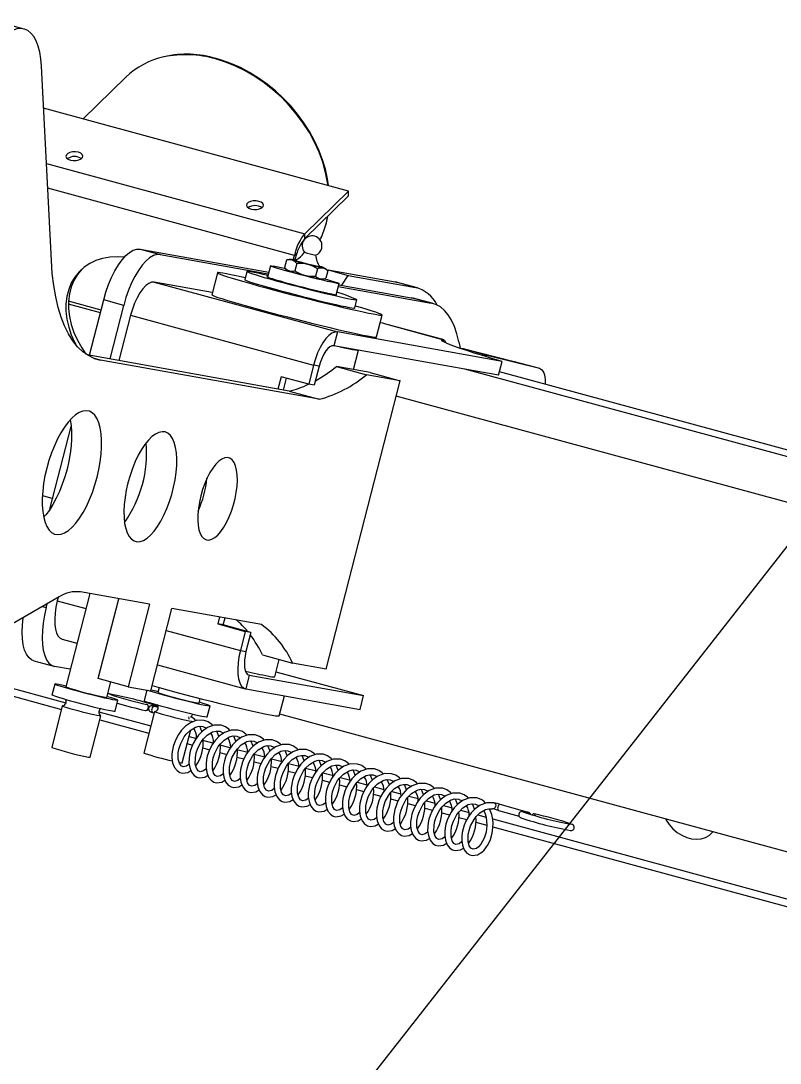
# Model space of a CAD drawing. Extents: x 0 to 8400, y -1608 to 5940.
# Drawn here: x 2945 to 3480, y 3576 to 4311 of the extents above; entities that cross this region are included whole.
import ezdxf

# ---------------------------------------------------------------- set-up
doc = ezdxf.new("R2010")
doc.units = 0
doc.header["$LTSCALE"] = 20
doc.layers.get('0').update_dxf_attribs({"linetype": 'CONTINUOUS'})
doc.layers.add('FORMATO', color=7, linetype='CONTINUOUS')
doc.dimstyles.new('SLDDIMSTYLE0', dxfattribs={"dimtxt": 0.18, "dimasz": 60, "dimexe": 0, "dimexo": 0.0625, "dimgap": 0, "dimtad": 0, "dimtih": 1, "dimtoh": 1, "dimdec": 0, "dimrnd": 1e-09, "dimzin": 0, "dimdsep": 46, "dimtxsty": 'Standard', "dimsah": 1, "dimcen": 0.09, "dimadec": 0, "dimazin": 0, "dimtfac": 60, "dimtdec": 0, "dimtofl": 0, "dimtmove": 0, "dimatfit": 3, "dimfxl": 1, "dimtolj": 1, "dimtzin": 0, "dimarcsym": 0})

msp = doc.modelspace()

# ---------------------------------------------------------------- linework, layer by layer
at = {"color": 7, "linetype": 'Continuous'}
for p, q in [((2946.98, 4304.79), (2925.76, 4310.56)), ((2966.16, 4141.46), (2959.14, 4278.7)), ((3018.74, 4270.91), (2988.52, 4241.42)), ((3175.85, 4190.51), (2960.66, 4248.99)), ((3145.05, 4160.44), (3175.85, 4190.51)), ((3175.85, 4187.08), (3175.85, 4190.51)), ((3145.05, 4157.02), (3175.85, 4187.08)), ((3145.05, 4157.02), (3145.05, 4160.44)), ((3028.8, 4149.62), (3042.95, 4145.78)), ((3028.8, 4149.62), (3119.5, 4133.35)), ((3042.95, 4145.78), (3119.18, 4132.1)), ((3139.44, 4147.02), (3137.57, 4145.2)), ((3137.91, 4141.84), (3139.44, 4147.02)), ((3131.99, 4141.8), (3130.64, 4136.55)), ((3136.66, 4142.09), (3137.57, 4145.2)), ((3139.34, 4139.48), (3137.99, 4134.23)), ((3083.26, 4132.94), (3079.29, 4117.45)), ((3104.13, 4133.78), (3102.63, 4127.97)), ((3120.64, 4137.79), (3118.61, 4129.89)), ((3153.88, 4135.76), (3152.53, 4130.51)), ((3161.07, 4134.35), (3159.72, 4129.1)), ((3161.21, 4134.64), (3161.37, 4134.91)), ((3161.37, 4134.91), (3175.53, 4131.06)), ((3161.37, 4134.91), (3208.76, 4126.4)), ((3171.05, 4124.11), (3175.53, 4131.06)), ((3175.53, 4131.06), (3222.91, 4122.56)), ((3038.77, 4126.27), (3167.9, 4091.18)), ((3079.67, 4118.94), (3038.77, 4126.27)), ((3167.04, 4117.46), (3169.07, 4125.36)), ((3168.85, 4124.5), (3219.91, 4115.34)), ((3222.91, 4122.56), (3208.76, 4126.4)), ((3208.76, 4126.4), (3210.28, 4126.06)), ((3224.43, 4122.22), (3210.28, 4126.06)), ((3168.53, 4123.25), (3234.06, 4111.49)), ((3180.75, 4114.4), (3173.51, 4117.41)), ((3001.24, 4106.63), (2978.34, 4112.85)), ((2993.05, 4074.72), (3003.06, 4113.73)), ((3017.21, 4109.89), (3003.06, 4113.73)), ((3007.52, 4072.13), (3017.21, 4109.89)), ((3180.12, 4108.08), (3181.61, 4113.89)), ((3234.06, 4111.49), (3219.91, 4115.34)), ((3219.91, 4115.34), (3221.29, 4115.03)), ((3235.44, 4111.19), (3221.29, 4115.03)), ((3022.04, 4102.95), (3013.84, 4071)), ((3022.04, 4102.95), (3151.17, 4067.85)), ((3195.52, 4087.62), (3199.49, 4103.11)), ((3200.14, 4097.33), (3198.1, 4097.69)), ((3200.14, 4097.33), (3242.88, 4085.71)), ((3200.5, 4097.25), (3200.14, 4097.33)), ((3243.26, 4085.63), (3200.5, 4097.25)), ((3167.9, 4091.18), (3165.41, 4081.5)), ((3284.04, 4070.35), (3167.9, 4091.18)), ((3281.55, 4060.67), (3165.41, 4081.5)), ((3242.88, 4085.71), (3242.54, 4084.4)), ((3242.88, 4085.71), (3243.02, 4085.58)), ((3253.64, 4084.29), (3254.62, 4079.65)), ((3254.44, 4079.65), (3256.6, 4079.41)), ((3256.6, 4079.41), (3274.29, 4074.6)), ((3256.6, 4079.41), (3292.69, 4070.37)), ((3133.89, 4049.46), (2991.45, 4075.01)), ((3179.29, 4064.61), (3182.82, 4078.38)), ((3274.29, 4074.6), (3310.38, 4065.56)), ((3155.12, 4043.69), (3000.77, 4071.38)), ((3151.17, 4067.85), (3147.69, 4054.3)), ((3155.12, 4067.14), (3151.17, 4067.85)), ((3155.12, 4067.14), (3151.64, 4053.59)), ((3167.26, 4066.76), (3188.49, 4060.99)), ((3190.96, 4062.51), (3167.26, 4066.76)), ((3281.55, 4060.67), (3284.04, 4070.35)), ((3292.69, 4070.37), (3310.38, 4065.56)), ((3128.23, 4059.59), (3125.99, 4050.88)), ((3147.69, 4054.3), (3128.23, 4059.59)), ((3129.94, 4050.17), (3132.09, 4058.54)), ((3212.19, 4056.74), (3188.49, 4060.99)), ((3190.96, 4062.51), (3212.19, 4056.74)), ((3535.63, 3994.15), (3282.16, 4063.04)), ((3151.64, 4053.59), (3147.69, 4054.3)), ((3160, 3853.44), (3212.19, 4056.74)), ((3314.53, 4055.35), (3314.53, 4054.24)), ((3133.89, 4049.46), (3155.12, 4043.69)), ((2965.19, 3966.2), (2980.15, 4024.48)), ((2959.81, 3975.79), (2967.14, 3973.8)), ((2971.67, 3904.41), (2925.06, 3877.39)), ((2970.97, 3904.01), (2970.35, 3901.58)), ((2993.18, 3906.66), (2976.3, 3840.91)), ((3035.36, 3899.1), (2986.68, 3907.83)), ((2999.22, 3846.78), (3013.65, 3902.99)), ((2962.54, 3896.91), (2963.21, 3899.51)), ((3035.36, 3899.1), (3020.45, 3841.01)), ((3036.25, 3838.18), (3051.16, 3896.26)), ((3114.36, 3884.92), (3051.16, 3896.26)), ((3084.76, 3890.23), (3083.5, 3885.33)), ((3087.45, 3884.62), (3088.71, 3889.52)), ((3083.5, 3885.33), (3102.96, 3880.04)), ((3087.45, 3884.62), (3083.5, 3885.33)), ((3106.91, 3879.33), (3087.45, 3884.62)), ((2973.8, 3874.65), (2984.23, 3871.82)), ((3102.96, 3880.04), (3099.48, 3866.49)), ((3106.91, 3879.33), (3102.96, 3880.04)), ((3106.91, 3879.33), (3103.43, 3865.78)), ((3099.48, 3866.49), (3103.43, 3865.78)), ((2953.7, 3859.32), (2967.85, 3855.47)), ((3115.07, 3863.46), (3136.3, 3857.7)), ((3123.7, 3848.08), (3126.83, 3860.27)), ((2864.71, 3854.52), (2973.25, 3825.02)), ((2979.5, 3853.36), (2968.4, 3855.35)), ((3040.93, 3856.41), (3102.93, 3839.56)), ((3124.58, 3851.49), (3186.36, 3834.7)), ((3160, 3853.44), (3136.3, 3857.7)), ((3020.45, 3841.01), (2999.22, 3846.78)), ((3005.36, 3833.45), (3008.16, 3844.35)), ((3105.77, 3849.16), (3103.29, 3839.48)), ((3105.77, 3849.16), (3186.36, 3834.7)), ((2968.55, 3842.9), (2966.57, 3835.16)), ((3020.45, 3841.01), (3036.25, 3838.18)), ((3033.49, 3838.67), (3031.57, 3831.18)), ((3042.19, 3840.39), (3041.3, 3836.93)), ((3103.29, 3839.48), (3183.87, 3825.02)), ((3011.12, 3823.72), (3013.11, 3831.46)), ((3070.36, 3829.47), (3071.2, 3832.73)), ((3126.93, 3820.42), (3130.56, 3834.58)), ((3183.87, 3825.02), (3186.36, 3834.7)), ((2973.88, 3827.44), (2966.38, 3798.23)), ((3038.88, 3823.46), (3031.38, 3794.25)), ((3037.52, 3822.92), (3038.66, 3822.6)), ((3041.56, 3826.35), (3038.7, 3827.16)), ((3076.12, 3819.74), (3078.11, 3827.48)), ((2993.5, 3791.27), (3001, 3820.48)), ((3000.28, 3817.67), (3034.97, 3808.24)), ((3989.66, 3587.38), (3127.27, 3821.76)), ((3058.5, 3787.29), (3064.46, 3810.49)), ((3072.33, 3809.31), (3070.87, 3813.1)), ((3072.93, 3812.98), (3075.63, 3811.77)), ((3084.35, 3805.89), (3082.89, 3809.68)), ((3084.96, 3809.56), (3087.66, 3808.35)), ((3061.99, 3800.9), (3065.72, 3799.89)), ((3096.38, 3802.47), (3094.92, 3806.26)), ((3096.98, 3806.14), (3099.68, 3804.93)), ((3108.4, 3799.05), (3106.94, 3802.84)), ((3109.01, 3802.72), (3111.71, 3801.51)), ((3031.38, 3794.25), (3031.39, 3794.23)), ((3072.97, 3797.92), (3077.8, 3796.6)), ((3085.02, 3794.64), (3089.88, 3793.32)), ((3120.43, 3795.63), (3118.97, 3799.42)), ((3121.03, 3799.3), (3123.73, 3798.09)), ((3132.45, 3792.21), (3130.99, 3796)), ((3133.06, 3795.88), (3135.76, 3794.67)), ((3097.06, 3791.37), (3101.96, 3790.04)), ((3109.11, 3788.1), (3114.05, 3786.75)), ((3144.48, 3788.79), (3143.02, 3792.58)), ((3145.08, 3792.46), (3147.78, 3791.25)), ((3156.5, 3785.37), (3155.04, 3789.16)), ((3157.11, 3789.04), (3159.81, 3787.83)), ((3168.53, 3781.95), (3167.07, 3785.74)), ((3169.13, 3785.62), (3171.83, 3784.41)), ((3121.15, 3784.82), (3126.13, 3783.47)), ((3133.2, 3781.55), (3138.21, 3780.19)), ((3145.24, 3778.27), (3150.29, 3776.9)), ((3180.55, 3778.53), (3179.09, 3782.32)), ((3181.16, 3782.2), (3183.85, 3780.99)), ((3192.58, 3775.12), (3191.11, 3778.9)), ((3193.18, 3778.78), (3195.88, 3777.58)), ((3157.29, 3775), (3162.39, 3773.61)), ((3169.34, 3771.73), (3174.49, 3770.33)), ((3204.6, 3771.7), (3203.14, 3775.48)), ((3205.21, 3775.36), (3207.9, 3774.16)), ((3216.63, 3768.28), (3215.16, 3772.06)), ((3217.23, 3771.94), (3219.93, 3770.74)), ((3181.38, 3768.45), (3186.58, 3767.04)), ((3193.43, 3765.18), (3198.68, 3763.75)), ((3228.65, 3764.86), (3227.19, 3768.64)), ((3229.25, 3768.52), (3231.95, 3767.32)), ((3240.68, 3761.44), (3239.21, 3765.22)), ((3241.28, 3765.1), (3243.98, 3763.9)), ((3205.47, 3761.9), (3210.78, 3760.46)), ((3217.52, 3758.63), (3222.88, 3757.18)), ((3252.7, 3758.02), (3251.24, 3761.8)), ((3253.3, 3761.68), (3256, 3760.48)), ((3264.72, 3754.6), (3263.26, 3758.38)), ((3265.33, 3758.26), (3268.03, 3757.06)), ((3301.72, 3752.61), (3282.75, 3758.01)), ((3229.56, 3755.36), (3234.97, 3753.89)), ((3241.6, 3752.09), (3247.07, 3750.6)), ((3253.62, 3748.82), (3259.17, 3747.31)), ((3281.57, 3753.77), (3296.19, 3749.61)), ((3265.65, 3745.55), (3273.33, 3743.46)), ((3277.68, 3742.28), (4253.89, 3476.97))]:
    msp.add_line(p, q, dxfattribs=at)
at = {"color": 8, "linetype": 'Continuous'}
for p, q in [((2962.65, 4210.01), (3145.05, 4160.44)), ((3137.57, 4145.2), (2963.55, 4192.5)), ((3000.72, 4104.62), (2978.27, 4110.72)), ((2996.42, 4072.56), (3000.77, 4071.38)), ((3534.49, 3989.73), (3257.85, 4064.92)), ((3535.62, 3994.14), (3282.16, 4063.02)), ((3526.77, 3959.67), (3209.41, 4045.92)), ((2959.94, 3897.62), (2962.54, 3896.91)), ((2970.35, 3901.58), (2990.47, 3896.11)), ((3047.17, 3880.71), (3099.48, 3866.49)), ((2864.18, 3860.11), (2976.47, 3829.59)), ((3105.34, 3849.28), (3105.77, 3849.16)), ((2999.73, 3823.27), (3036.28, 3813.34)), ((3063.3, 3805.99), (3068.64, 3804.54)), ((3072.83, 3803.4), (3080.65, 3801.28)), ((3084.95, 3800.11), (3092.66, 3798.01)), ((3097.06, 3796.82), (3104.69, 3794.74)), ((3109.18, 3793.52), (3116.8, 3791.45)), ((3121.35, 3790.22), (3128.92, 3788.16)), ((3133.42, 3786.93), (3141.04, 3784.86)), ((3145.54, 3783.64), (3153.15, 3781.57)), ((3157.69, 3780.34), (3165.27, 3778.28)), ((3169.83, 3777.04), (3177.39, 3774.99)), ((3181.97, 3773.74), (3188.74, 3771.9)), ((3194.12, 3770.44), (3200.75, 3768.63)), ((3206.26, 3767.14), (3212.77, 3765.37)), ((3218.4, 3763.84), (3224.78, 3762.11)), ((3230.55, 3760.54), (3236.79, 3758.84)), ((3242.69, 3757.24), (3248.8, 3755.58)), ((3254.83, 3753.94), (3260.81, 3752.31)), ((3266.98, 3750.64), (3272.82, 3749.05)), ((3277.46, 3747.79), (4250.17, 3483.43))]:
    msp.add_line(p, q, dxfattribs=at)
at = {"color": 7, "linetype": 'Continuous', "flags": 128}
for points in [[(2959.14, 4278.7), (2958.7, 4283.85), (2957.92, 4288.57), (2956.83, 4292.78), (2955.43, 4296.43), (2953.73, 4299.49), (2951.77, 4301.91), (2949.55, 4303.68), (2947.12, 4304.75), (2944.5, 4305.13), (2941.71, 4304.81), (2938.8, 4303.78), (2935.8, 4302.08), (2932.74, 4299.7), (2929.67, 4296.69), (2926.61, 4293.08), (2923.61, 4288.91), (2920.7, 4284.24), (2917.92, 4279.11), (2915.3, 4273.6)], [(3161.59, 4194.38), (3160.93, 4199.13), (3159.45, 4205.88), (3157.44, 4212.63), (3154.89, 4219.33), (3151.83, 4225.94), (3148.29, 4232.42), (3144.28, 4238.71), (3139.84, 4244.77), (3134.99, 4250.56), (3129.77, 4256.04), (3124.22, 4261.17), (3118.37, 4265.92), (3112.27, 4270.25), (3105.95, 4274.14), (3099.47, 4277.55), (3092.86, 4280.46), (3086.17, 4282.85), (3082.48, 4283.93)], [(2979.64, 4212.39), (2981.63, 4212.06), (2983.71, 4212.1), (2985.64, 4212.5), (2987.18, 4213.22), (2988.15, 4214.17), (2988.44, 4215.24), (2988, 4216.29), (2986.89, 4217.19), (2985.24, 4217.85), (2983.26, 4218.18), (2981.18, 4218.14), (2979.25, 4217.73), (2977.7, 4217.01), (2976.73, 4216.06), (2976.45, 4215), (2976.89, 4213.95), (2978, 4213.04), (2979.64, 4212.39)], [(3107, 4177.77), (3108.98, 4177.44), (3111.06, 4177.49), (3112.99, 4177.89), (3114.54, 4178.61), (3115.51, 4179.56), (3115.79, 4180.62), (3115.36, 4181.67), (3114.25, 4182.58), (3112.6, 4183.24), (3110.62, 4183.57), (3108.53, 4183.53), (3106.6, 4183.12), (3105.06, 4182.4), (3104.09, 4181.45), (3103.8, 4180.39), (3104.24, 4179.34), (3105.35, 4178.43), (3107, 4177.77)], [(3159.92, 4166.98), (3159.95, 4167.06), (3161.19, 4172.77)], [(3003.06, 4113.73), (3004.64, 4119.22), (3006.5, 4124.53), (3008.62, 4129.57), (3010.94, 4134.22), (3013.43, 4138.4), (3016.03, 4142.02), (3018.68, 4145.01), (3021.34, 4147.3), (3023.95, 4148.85), (3026.45, 4149.63), (3028.8, 4149.62)], [(3042.95, 4145.78), (3040.6, 4145.79), (3038.1, 4145.01), (3035.49, 4143.46), (3032.83, 4141.16), (3030.18, 4138.18), (3027.58, 4134.56), (3025.09, 4130.37), (3022.77, 4125.72), (3020.65, 4120.68), (3018.79, 4115.37), (3017.21, 4109.89)], [(3000.77, 4071.38), (2996.4, 4072.57), (2992.25, 4074.53), (2988.35, 4077.25), (2984.7, 4080.71), (2981.33, 4084.9), (2978.26, 4089.81), (2975.5, 4095.39), (2973.07, 4101.63), (2970.98, 4108.49), (2969.23, 4115.95), (2967.84, 4123.95), (2966.81, 4132.47), (2966.16, 4141.46)], [(3017.55, 4143.83), (3012.68, 4144.17), (3007.4, 4143.94), (3002.34, 4143.08), (2997.59, 4141.59), (2993.19, 4139.5), (2989.21, 4136.83), (2985.69, 4133.62), (2982.69, 4129.9), (2980.24, 4125.74), (2978.37, 4121.18), (2977.11, 4116.28), (2976.48, 4111.1), (2976.48, 4105.72), (2977.11, 4100.2), (2978.37, 4094.61), (2980.24, 4089.04), (2982.69, 4083.54), (2983.35, 4082.27)], [(3155.56, 4137.1), (3155.56, 4137.08), (3155.1, 4137.11), (3153.98, 4137.32), (3152.28, 4137.69), (3150.14, 4138.2), (3147.73, 4138.8), (3145.25, 4139.44), (3142.9, 4140.07), (3140.87, 4140.64), (3139.33, 4141.1), (3138.39, 4141.42), (3138.13, 4141.57), (3138.14, 4141.57)], [(2987.58, 4135.46), (2987.56, 4135.44), (2984.56, 4131.73), (2982.11, 4127.56), (2980.24, 4123), (2978.98, 4118.1), (2978.35, 4112.92), (2978.35, 4107.54), (2978.98, 4102.02), (2980.24, 4096.43), (2982.11, 4090.86), (2984.56, 4085.36), (2987.56, 4080.02), (2990.55, 4075.6)], [(3102.99, 4129.37), (3100.85, 4129.85), (3096.59, 4130.78), (3092.85, 4131.57), (3089.67, 4132.19), (3087.11, 4132.66), (3085.18, 4132.94), (3083.91, 4133.06), (3083.31, 4133), (3083.39, 4132.76), (3084.16, 4132.35), (3085.59, 4131.77), (3087.68, 4131.03), (3090.4, 4130.14), (3093.71, 4129.1), (3097.59, 4127.94), (3101.97, 4126.66), (3106.82, 4125.28), (3112.08, 4123.81), (3117.68, 4122.28)], [(3118.9, 4131.02), (3115.47, 4131.8), (3112.06, 4132.54), (3109.21, 4133.12), (3106.96, 4133.54), (3105.34, 4133.79), (3104.39, 4133.86), (3104.13, 4133.75), (3104.56, 4133.46), (3105.66, 4133), (3107.43, 4132.38), (3109.84, 4131.61), (3112.83, 4130.69), (3116.35, 4129.66), (3120.35, 4128.52), (3124.74, 4127.3), (3129.46, 4126.02), (3134.42, 4124.7), (3139.53, 4123.36), (3144.7, 4122.03), (3149.83, 4120.74), (3154.85, 4119.49), (3159.64, 4118.33), (3164.14, 4117.26), (3168.27, 4116.31), (3171.93, 4115.5), (3175.09, 4114.83), (3177.66, 4114.32), (3179.62, 4113.99), (3180.93, 4113.82), (3181.56, 4113.84), (3181.49, 4114.03), (3180.75, 4114.4), (3180.75, 4114.4)], [(3158.7, 4128.71), (3160.77, 4128.12), (3163.63, 4127.29), (3165.94, 4126.58), (3167.65, 4126.01), (3168.71, 4125.61), (3169.07, 4125.37), (3168.74, 4125.32), (3167.73, 4125.44), (3166.05, 4125.74), (3163.77, 4126.21), (3160.94, 4126.83), (3157.65, 4127.59), (3153.99, 4128.47), (3150.06, 4129.43), (3145.99, 4130.45), (3141.89, 4131.51), (3137.87, 4132.57), (3134.05, 4133.6), (3130.54, 4134.58), (3127.45, 4135.46), (3124.85, 4136.24), (3122.84, 4136.88), (3121.45, 4137.37), (3120.74, 4137.69), (3120.72, 4137.83), (3121.4, 4137.8), (3122.75, 4137.59), (3122.75, 4137.59)], [(3038.77, 4126.27), (3036.89, 4126.21), (3034.87, 4125.39), (3032.77, 4123.82), (3030.66, 4121.57), (3028.6, 4118.69), (3026.65, 4115.29), (3024.87, 4111.44), (3023.32, 4107.29), (3022.04, 4102.95)], [(3102.63, 4127.97), (3102.64, 4127.94), (3103.06, 4127.65), (3104.17, 4127.19), (3105.94, 4126.57), (3108.35, 4125.8), (3111.33, 4124.89), (3114.86, 4123.85), (3118.85, 4122.71), (3123.25, 4121.49), (3127.97, 4120.21), (3132.93, 4118.89), (3138.04, 4117.55), (3143.21, 4116.22), (3148.34, 4114.93), (3153.35, 4113.69), (3158.15, 4112.52), (3162.65, 4111.46), (3166.77, 4110.51), (3170.44, 4109.69), (3173.6, 4109.02), (3176.17, 4108.52), (3178.13, 4108.18), (3179.44, 4108.02), (3180.06, 4108.03), (3180.12, 4108.08)], [(3118.69, 4130.21), (3118.36, 4130.22), (3118.2, 4130.12), (3118.75, 4129.84), (3119.99, 4129.38), (3121.89, 4128.76), (3124.4, 4128), (3127.44, 4127.13), (3130.92, 4126.15), (3134.74, 4125.11), (3138.8, 4124.04), (3142.98, 4122.95), (3147.15, 4121.9), (3151.2, 4120.9), (3155.01, 4119.98), (3158.47, 4119.17), (3161.48, 4118.5), (3163.96, 4117.98), (3165.83, 4117.63), (3167.04, 4117.46), (3167.55, 4117.47), (3167.35, 4117.67), (3167.12, 4117.77)], [(3079.29, 4117.45), (3079.42, 4117.27), (3080.18, 4116.86), (3081.61, 4116.28), (3083.7, 4115.54), (3086.42, 4114.65), (3089.73, 4113.61), (3093.61, 4112.45), (3098, 4111.17), (3102.85, 4109.79), (3108.1, 4108.32), (3113.7, 4106.79)], [(3117.68, 4122.28), (3123.55, 4120.69), (3129.64, 4119.08), (3135.86, 4117.45), (3142.15, 4115.83), (3148.43, 4114.23), (3154.62, 4112.68), (3160.66, 4111.19), (3166.48, 4109.79), (3172, 4108.47), (3177.16, 4107.27), (3181.9, 4106.2), (3186.17, 4105.27), (3189.91, 4104.48), (3193.08, 4103.85), (3195.65, 4103.39), (3197.58, 4103.1), (3198.85, 4102.99), (3199.45, 4103.05), (3199.36, 4103.29), (3198.6, 4103.7), (3197.17, 4104.28), (3195.08, 4105.02), (3192.36, 4105.91), (3189.04, 4106.95), (3185.17, 4108.11), (3180.78, 4109.39), (3180.48, 4109.48)], [(3253.64, 4084.29), (3252.22, 4089.92), (3250.48, 4094.98), (3248.43, 4099.43), (3246.07, 4103.23), (3243.44, 4106.36), (3240.54, 4108.79), (3237.41, 4110.51), (3234.06, 4111.49)], [(3113.7, 4106.79), (3119.58, 4105.2), (3125.66, 4103.59), (3131.88, 4101.96), (3138.17, 4100.34), (3144.45, 4098.74), (3150.65, 4097.19), (3156.69, 4095.7), (3162.5, 4094.3), (3168.02, 4092.98), (3173.18, 4091.78), (3177.93, 4090.71), (3182.19, 4089.78), (3185.93, 4088.99), (3189.11, 4088.36), (3191.67, 4087.9), (3193.6, 4087.61), (3194.87, 4087.5), (3195.47, 4087.56), (3195.52, 4087.62)], [(3167.9, 4091.18), (3166.02, 4091.12), (3164, 4090.29), (3161.9, 4088.73), (3159.78, 4086.48), (3157.72, 4083.6), (3155.77, 4080.19), (3153.99, 4076.35), (3152.44, 4072.2), (3151.17, 4067.85)], [(3165.41, 4081.5), (3164.1, 4081.42), (3162.69, 4080.76), (3161.23, 4079.52), (3159.78, 4077.77), (3158.39, 4075.56), (3157.12, 4072.99), (3156.01, 4070.14), (3155.12, 4067.14)], [(3284.04, 4070.35), (3276.93, 4072.48), (3270.42, 4074.48), (3264.51, 4076.33), (3259.24, 4078.04), (3254.62, 4079.59), (3250.68, 4080.97), (3247.42, 4082.19), (3244.87, 4083.23), (3243.02, 4084.09), (3241.9, 4084.77), (3241.5, 4085.27), (3241.83, 4085.59), (3242.88, 4085.71)], [(3243.52, 4085.1), (3243.95, 4084.7), (3244.18, 4083.6)], [(3270.09, 4074.58), (3271.9, 4074.83), (3274.29, 4074.6)], [(3310.38, 4065.56), (3311.29, 4065.18), (3312.11, 4064.51), (3312.83, 4063.57), (3313.43, 4062.36), (3313.91, 4060.92), (3314.25, 4059.25), (3314.46, 4057.39), (3314.53, 4055.35)], [(2962.9, 3995.13), (2961.64, 3989.65), (2960.68, 3984.2), (2960.04, 3978.87), (2959.72, 3973.75), (2959.73, 3968.92), (2960.07, 3964.45), (2960.73, 3960.41), (2961.71, 3956.87), (2962.99, 3953.88), (2964.55, 3951.5), (2966.36, 3949.75), (2968.4, 3948.67), (2970.64, 3948.26), (2973.03, 3948.55), (2975.54, 3949.53), (2978.13, 3951.17), (2980.76, 3953.45), (2983.39, 3956.34), (2985.98, 3959.8), (2988.49, 3963.76), (2990.87, 3968.16), (2993.09, 3972.94), (2995.12, 3978.02), (2996.91, 3983.32), (2998.46, 3988.75), (2999.72, 3994.24), (3000.68, 3999.69), (3001.32, 4005.02), (3001.64, 4010.14), (3001.63, 4014.97), (3001.29, 4019.44), (3000.63, 4023.48), (2999.65, 4027.02), (2998.37, 4030), (2996.81, 4032.39), (2995, 4034.14), (2992.96, 4035.22), (2990.72, 4035.62), (2988.33, 4035.33), (2985.82, 4034.36), (2983.23, 4032.72), (2980.6, 4030.43), (2977.97, 4027.54), (2975.38, 4024.09), (2972.87, 4020.13), (2970.49, 4015.73), (2968.27, 4010.95), (2966.24, 4005.87), (2964.45, 4000.57), (2962.9, 3995.13)], [(2979.41, 4029.21), (2980.07, 4025.21), (2980.41, 4020.74), (2980.42, 4015.9), (2980.1, 4010.78), (2979.45, 4005.46), (2978.49, 4000.01), (2977.23, 3994.52), (2975.69, 3989.09), (2973.89, 3983.79), (2971.87, 3978.71), (2969.64, 3973.93), (2967.26, 3969.53), (2964.76, 3965.57), (2962.17, 3962.11), (2960.72, 3960.45)], [(3020.18, 3984.86), (3019, 3979.67), (3018.12, 3974.53), (3017.56, 3969.51), (3017.32, 3964.73), (3017.42, 3960.25), (3017.85, 3956.16), (3018.61, 3952.53), (3019.67, 3949.43), (3021.03, 3946.9), (3022.65, 3945.01), (3024.51, 3943.78), (3026.58, 3943.23), (3028.81, 3943.37), (3031.17, 3944.2), (3033.62, 3945.7), (3036.11, 3947.86), (3038.59, 3950.62), (3041.04, 3953.94), (3043.39, 3957.77), (3045.6, 3962.03), (3047.65, 3966.64), (3049.49, 3971.53), (3051.09, 3976.61), (3052.41, 3981.78), (3053.45, 3986.96), (3054.17, 3992.05), (3054.57, 3996.96), (3054.64, 4001.6), (3054.37, 4005.9), (3053.78, 4009.76), (3052.87, 4013.14), (3051.65, 4015.95), (3050.16, 4018.17), (3048.41, 4019.73), (3046.45, 4020.63), (3044.29, 4020.84), (3041.99, 4020.35), (3039.58, 4019.18), (3037.11, 4017.34), (3034.61, 4014.88), (3032.14, 4011.83), (3029.74, 4008.25), (3027.45, 4004.2), (3025.32, 3999.75), (3023.37, 3994.99), (3021.65, 3989.99), (3020.18, 3984.86)], [(3071.54, 3975.64), (3070.54, 3971.19), (3069.84, 3966.78), (3069.46, 3962.54), (3069.41, 3958.55), (3069.68, 3954.91), (3070.27, 3951.71), (3071.18, 3949.02), (3072.37, 3946.9), (3073.81, 3945.41), (3075.48, 3944.58), (3077.34, 3944.42), (3079.34, 3944.95), (3081.43, 3946.15), (3083.57, 3947.99), (3085.71, 3950.42), (3087.79, 3953.4), (3089.76, 3956.85), (3091.59, 3960.69), (3093.23, 3964.83), (3094.63, 3969.18), (3095.77, 3973.62), (3096.63, 3978.07), (3097.17, 3982.4), (3097.38, 3986.53), (3097.27, 3990.36), (3096.84, 3993.79), (3096.09, 3996.74), (3095.04, 3999.15), (3093.72, 4000.96), (3092.15, 4002.13), (3090.38, 4002.62), (3088.45, 4002.43), (3086.4, 4001.57), (3084.28, 4000.05), (3082.13, 3997.9), (3080.02, 3995.19), (3077.98, 3991.97), (3076.08, 3988.31), (3074.34, 3984.31), (3072.81, 3980.05), (3071.54, 3975.64)], [(2962.54, 3896.91), (2961.29, 3891.37), (2960.38, 3885.88), (2959.84, 3880.57), (2959.67, 3875.52), (2959.89, 3870.86), (2960.48, 3866.67), (2961.44, 3863.03), (2962.73, 3860.03), (2964.35, 3857.72), (2966.25, 3856.15), (2968.4, 3855.35)], [(2970.35, 3901.58), (2969.38, 3897.18), (2968.76, 3892.86), (2968.5, 3888.75), (2968.6, 3884.97), (2969.07, 3881.64), (2969.89, 3878.86), (2971.04, 3876.72), (2972.48, 3875.27), (2973.8, 3874.65)], [(2953.7, 3859.32), (2952.1, 3859.99), (2950.2, 3861.56), (2948.58, 3863.87), (2947.28, 3866.88), (2946.33, 3870.51), (2945.74, 3874.7), (2945.52, 3879.37), (2945.69, 3884.41), (2946.22, 3889.66)], [(3099.48, 3866.49), (3098.51, 3862.09), (3097.89, 3857.77), (3097.62, 3853.66), (3097.73, 3849.88), (3098.2, 3846.55), (3099.02, 3843.77), (3100.16, 3841.63), (3101.6, 3840.18), (3103.29, 3839.48)], [(3103.43, 3865.78), (3102.77, 3862.74), (3102.39, 3859.77), (3102.28, 3856.98), (3102.47, 3854.5), (3102.93, 3852.4), (3103.65, 3850.77), (3104.61, 3849.68), (3105.77, 3849.16)], [(2976.44, 3841.46), (2973.64, 3842.08), (2971.39, 3842.54), (2969.76, 3842.84), (2968.81, 3842.95), (2968.56, 3842.87), (2969.03, 3842.61), (2970.21, 3842.18), (2972.04, 3841.59), (2974.48, 3840.86), (2977.45, 3840), (2980.84, 3839.06), (2984.56, 3838.06), (2988.48, 3837.03), (2992.47, 3836), (2996.41, 3835.01), (3000.17, 3834.09), (3003.63, 3833.27), (3006.68, 3832.58), (3009.22, 3832.03), (3011.17, 3831.66), (3011.17, 3831.66)], [(3034.31, 3838.52), (3035.3, 3838.17), (3037.18, 3837.57), (3039.65, 3836.82), (3042.65, 3835.97), (3046.07, 3835.02), (3049.8, 3834.01), (3053.72, 3832.98), (3057.72, 3831.96), (3061.65, 3830.97), (3065.4, 3830.06), (3068.84, 3829.25), (3071.86, 3828.56), (3074.36, 3828.03), (3076.27, 3827.66), (3077.53, 3827.47), (3078.08, 3827.46), (3077.92, 3827.64), (3077.05, 3827.99), (3075.5, 3828.52), (3073.32, 3829.19), (3070.57, 3830), (3070.5, 3830.02)], [(3037.17, 3841.78), (3042.27, 3840.37), (3048.02, 3838.81), (3054.01, 3837.2), (3060.17, 3835.58), (3066.44, 3833.95), (3072.73, 3832.34), (3078.98, 3830.77), (3085.1, 3829.25), (3091.04, 3827.8), (3096.71, 3826.43), (3102.06, 3825.18), (3107.02, 3824.04), (3111.53, 3823.03), (3115.54, 3822.17), (3119.01, 3821.46), (3121.88, 3820.92)], [(3004.1, 3833.58), (3005.06, 3833.43), (3005.36, 3833.45)], [(3011.17, 3831.66), (3012.47, 3831.45), (3013.07, 3831.43), (3012.95, 3831.6), (3012.13, 3831.95), (3010.62, 3832.46), (3008.47, 3833.13), (3005.76, 3833.92), (3005.5, 3834)], [(3007.17, 3835.87), (3006.03, 3835.88), (3005.98, 3835.86)], [(3031.57, 3831.18), (3031.58, 3831.14), (3032.1, 3830.87), (3033.31, 3830.42), (3035.19, 3829.82), (3037.66, 3829.08), (3040.66, 3828.22), (3044.08, 3827.27), (3047.81, 3826.27), (3051.74, 3825.24), (3055.73, 3824.21), (3059.66, 3823.23), (3063.41, 3822.31), (3066.85, 3821.5), (3069.87, 3820.82), (3072.38, 3820.28), (3074.29, 3819.91), (3075.54, 3819.72), (3076.09, 3819.71), (3076.12, 3819.74)], [(2973.92, 3827.47), (2973.88, 3827.42), (2974.31, 3827.21), (2975.39, 3826.84), (2977.08, 3826.32), (2979.29, 3825.68), (2981.91, 3824.95), (2984.8, 3824.18), (2987.83, 3823.4), (2990.83, 3822.64), (2993.67, 3821.95), (2996.19, 3821.36), (2998.28, 3820.9), (2999.82, 3820.6)], [(3032.55, 3824.21), (3033.12, 3824.22), (3033.69, 3824.55), (3034.16, 3825.15), (3034.47, 3825.93), (3034.58, 3826.78), (3034.46, 3827.56), (3034.13, 3828.15), (3033.65, 3828.47), (3033.59, 3828.49)], [(3033.92, 3824.84), (3034.16, 3824.78), (3034.93, 3824.55)], [(3038.04, 3827.48), (3037.3, 3827.58), (3036.51, 3827.51), (3035.73, 3827.22), (3035.09, 3826.64), (3034.87, 3826.25), (3034.74, 3825.8), (3034.72, 3825.31), (3034.81, 3824.8), (3035.04, 3824.3), (3035.39, 3823.86), (3035.85, 3823.5), (3036.4, 3823.28)], [(3038.73, 3827.15), (3038.66, 3827.17), (3038.2, 3827.09), (3037.72, 3826.7), (3037.3, 3826.06), (3037.01, 3825.26), (3036.89, 3824.43), (3036.95, 3823.69), (3037.19, 3823.16), (3037.52, 3822.92)], [(3038.77, 3827.13), (3038.14, 3827.46), (3038.04, 3827.48)], [(3038.71, 3827.16), (3038.56, 3827.2), (3038.49, 3827.2), (3038.48, 3827.19)], [(3038.93, 3823.49), (3038.89, 3823.44), (3039.35, 3823.22), (3040.46, 3822.83), (3042.18, 3822.31), (3044.41, 3821.66), (3047.05, 3820.94), (3049.95, 3820.16), (3052.98, 3819.38), (3055.98, 3818.62), (3058.8, 3817.94), (3061.31, 3817.35), (3063.37, 3816.9), (3064.88, 3816.61), (3065.4, 3816.52)], [(2999.82, 3820.6), (3000.74, 3820.46), (3000.99, 3820.5), (3000.96, 3820.53)], [(3080.08, 3813.62), (3079.38, 3814.4), (3076.87, 3816.16), (3073.91, 3817.27), (3068.83, 3817.32), (3064.25, 3815.65), (3060.67, 3813.11), (3057.92, 3810.26), (3055.74, 3807.24), (3054.1, 3804.27), (3052.95, 3801.53), (3052.12, 3798.9), (3051.55, 3796.28), (3051.23, 3793.72), (3051.2, 3790.75), (3051.72, 3787.42), (3053.03, 3784.13), (3054.85, 3781.86), (3056.82, 3780.61), (3058.71, 3780.12), (3062.32, 3780.62), (3064.56, 3781.95)], [(3062.97, 3819.67), (3063.13, 3818.92), (3063.05, 3818.08)], [(3063.36, 3786.48), (3063.14, 3786.23), (3061.51, 3785.03), (3059.18, 3784.49), (3057.7, 3785.18), (3056.46, 3786.98), (3055.67, 3789.87), (3055.7, 3794.57), (3056.34, 3797.75), (3057.43, 3801), (3059.88, 3805.6), (3061.36, 3807.57), (3063.98, 3810.2), (3067.88, 3812.54), (3070.34, 3813.13), (3072.93, 3812.98), (3072.93, 3812.98)], [(3092.11, 3810.2), (3091.4, 3810.98), (3088.9, 3812.74), (3085.93, 3813.85), (3080.85, 3813.9), (3076.27, 3812.23), (3072.69, 3809.69), (3069.94, 3806.84), (3067.76, 3803.82), (3066.12, 3800.85), (3064.98, 3798.11), (3064.15, 3795.48), (3063.57, 3792.86), (3063.25, 3790.3), (3063.22, 3787.33), (3063.74, 3784), (3065.05, 3780.71), (3066.88, 3778.44), (3068.85, 3777.19), (3070.73, 3776.7), (3074.34, 3777.2), (3076.58, 3778.54)], [(3075.38, 3783.06), (3075.16, 3782.81), (3073.54, 3781.61), (3071.21, 3781.08), (3069.73, 3781.76), (3068.49, 3783.56), (3067.7, 3786.45), (3067.73, 3791.15), (3068.36, 3794.33), (3069.45, 3797.58), (3071.91, 3802.18), (3073.39, 3804.15), (3076, 3806.78), (3079.91, 3809.12), (3082.36, 3809.71), (3084.96, 3809.56), (3084.96, 3809.56)], [(3104.13, 3806.78), (3103.43, 3807.56), (3100.92, 3809.32), (3097.96, 3810.43), (3092.88, 3810.48), (3088.3, 3808.81), (3084.72, 3806.27), (3081.97, 3803.42), (3079.79, 3800.4), (3078.15, 3797.43), (3077, 3794.69), (3076.17, 3792.06), (3075.6, 3789.44), (3075.28, 3786.88), (3075.25, 3783.91), (3075.77, 3780.58), (3077.08, 3777.29), (3078.9, 3775.02), (3080.87, 3773.77), (3082.76, 3773.28), (3086.37, 3773.78), (3088.61, 3775.12)], [(3087.41, 3779.64), (3087.18, 3779.39), (3085.56, 3778.19), (3083.23, 3777.66), (3081.75, 3778.34), (3080.51, 3780.14), (3079.72, 3783.03), (3079.75, 3787.73), (3080.39, 3790.91), (3081.48, 3794.16), (3083.93, 3798.76), (3085.41, 3800.73), (3088.02, 3803.36), (3091.93, 3805.7), (3094.39, 3806.29), (3096.98, 3806.14), (3096.98, 3806.14)], [(3116.16, 3803.36), (3115.45, 3804.14), (3112.95, 3805.9), (3109.98, 3807.01), (3104.9, 3807.06), (3100.32, 3805.39), (3096.74, 3802.85), (3093.99, 3800), (3091.81, 3796.98), (3090.17, 3794.01), (3089.03, 3791.27), (3088.2, 3788.64), (3087.62, 3786.02), (3087.3, 3783.46), (3087.27, 3780.49), (3087.79, 3777.16), (3089.1, 3773.87), (3090.93, 3771.6), (3092.9, 3770.35), (3094.78, 3769.86), (3098.39, 3770.36), (3100.63, 3771.7)], [(3099.43, 3776.22), (3099.21, 3775.97), (3097.59, 3774.77), (3095.26, 3774.24), (3093.78, 3774.92), (3092.54, 3776.72), (3091.75, 3779.61), (3091.78, 3784.31), (3092.41, 3787.49), (3093.5, 3790.74), (3095.96, 3795.34), (3097.43, 3797.31), (3100.05, 3799.94), (3103.96, 3802.28), (3106.41, 3802.87), (3109.01, 3802.72), (3109.01, 3802.72)], [(3128.18, 3799.94), (3127.48, 3800.72), (3124.97, 3802.48), (3122.01, 3803.59), (3116.93, 3803.64), (3112.35, 3801.97), (3108.77, 3799.43), (3106.02, 3796.58), (3103.84, 3793.56), (3102.2, 3790.59), (3101.05, 3787.85), (3100.22, 3785.22), (3099.65, 3782.6), (3099.33, 3780.04), (3099.3, 3777.07), (3099.82, 3773.74), (3101.13, 3770.45), (3102.95, 3768.18), (3104.92, 3766.93), (3106.81, 3766.44), (3110.42, 3766.94), (3112.66, 3768.28)], [(3140.21, 3796.52), (3139.5, 3797.3), (3137, 3799.06), (3134.03, 3800.17), (3128.95, 3800.22), (3124.37, 3798.55), (3120.79, 3796.01), (3118.04, 3793.16), (3115.86, 3790.14), (3114.22, 3787.17), (3113.08, 3784.43), (3112.25, 3781.8), (3111.67, 3779.18), (3111.35, 3776.62), (3111.32, 3773.65), (3111.84, 3770.32), (3113.15, 3767.03), (3114.98, 3764.76), (3116.95, 3763.51), (3118.83, 3763.02), (3122.44, 3763.52), (3124.68, 3764.86)], [(3111.46, 3772.8), (3111.23, 3772.55), (3109.61, 3771.35), (3107.28, 3770.82), (3105.8, 3771.5), (3104.56, 3773.3), (3103.77, 3776.19), (3103.8, 3780.89), (3104.44, 3784.07), (3105.53, 3787.32), (3107.98, 3791.92), (3109.46, 3793.89), (3112.07, 3796.52), (3115.98, 3798.86), (3118.44, 3799.45), (3121.03, 3799.3), (3121.03, 3799.3)], [(3123.48, 3769.38), (3123.26, 3769.13), (3121.64, 3767.93), (3119.3, 3767.4), (3117.82, 3768.08), (3116.58, 3769.88), (3115.8, 3772.77), (3115.83, 3777.47), (3116.46, 3780.65), (3117.55, 3783.9), (3120.01, 3788.5), (3121.48, 3790.47), (3124.1, 3793.1), (3128.01, 3795.44), (3130.46, 3796.03), (3133.06, 3795.88), (3133.06, 3795.88)], [(3152.23, 3793.1), (3151.53, 3793.88), (3149.02, 3795.64), (3146.06, 3796.75), (3140.98, 3796.8), (3136.4, 3795.13), (3132.82, 3792.59), (3130.07, 3789.74), (3127.89, 3786.72), (3126.25, 3783.75), (3125.1, 3781.01), (3124.27, 3778.38), (3123.69, 3775.76), (3123.38, 3773.2), (3123.35, 3770.23), (3123.87, 3766.9), (3125.18, 3763.62), (3127, 3761.34), (3128.97, 3760.09), (3130.86, 3759.61), (3134.47, 3760.1), (3136.71, 3761.44)], [(3164.26, 3789.68), (3163.55, 3790.46), (3161.05, 3792.22), (3158.08, 3793.33), (3153, 3793.38), (3148.42, 3791.71), (3144.84, 3789.17), (3142.09, 3786.33), (3139.91, 3783.3), (3138.27, 3780.34), (3137.12, 3777.59), (3136.3, 3774.96), (3135.72, 3772.35), (3135.4, 3769.78), (3135.37, 3766.81), (3135.89, 3763.48), (3137.2, 3760.2), (3139.03, 3757.92), (3141, 3756.67), (3142.88, 3756.19), (3146.49, 3756.68), (3148.73, 3758.02)], [(2992.32, 3791.39), (2993.24, 3791.25), (2993.5, 3791.27)], [(3135.5, 3765.96), (3135.28, 3765.71), (3133.66, 3764.51), (3131.33, 3763.98), (3129.85, 3764.66), (3128.61, 3766.47), (3127.82, 3769.35), (3127.85, 3774.05), (3128.49, 3777.23), (3129.58, 3780.48), (3132.03, 3785.08), (3133.51, 3787.05), (3136.12, 3789.68), (3140.03, 3792.02), (3142.49, 3792.61), (3145.08, 3792.46), (3145.08, 3792.46)], [(3147.53, 3762.54), (3147.31, 3762.29), (3145.69, 3761.09), (3143.35, 3760.56), (3141.87, 3761.24), (3140.63, 3763.05), (3139.85, 3765.93), (3139.88, 3770.63), (3140.51, 3773.81), (3141.6, 3777.06), (3144.05, 3781.66), (3145.53, 3783.63), (3148.15, 3786.26), (3152.06, 3788.6), (3154.51, 3789.19), (3157.11, 3789.04), (3157.11, 3789.04)], [(3176.28, 3786.26), (3175.57, 3787.04), (3173.07, 3788.8), (3170.11, 3789.91), (3165.03, 3789.96), (3160.45, 3788.29), (3156.87, 3785.75), (3154.12, 3782.91), (3151.93, 3779.88), (3150.3, 3776.92), (3149.15, 3774.18), (3148.32, 3771.54), (3147.74, 3768.93), (3147.42, 3766.36), (3147.4, 3763.39), (3147.92, 3760.06), (3149.23, 3756.78), (3151.05, 3754.5), (3153.02, 3753.25), (3154.91, 3752.77), (3158.52, 3753.26), (3160.75, 3754.6)], [(3159.55, 3759.12), (3159.33, 3758.87), (3157.71, 3757.67), (3155.38, 3757.14), (3153.9, 3757.82), (3152.66, 3759.63), (3151.87, 3762.51), (3151.9, 3767.21), (3152.54, 3770.4), (3153.62, 3773.64), (3156.08, 3778.24), (3157.56, 3780.21), (3160.17, 3782.84), (3164.08, 3785.18), (3166.54, 3785.77), (3169.13, 3785.62), (3169.13, 3785.62)], [(3188.31, 3782.84), (3187.6, 3783.62), (3185.1, 3785.38), (3182.13, 3786.49), (3177.05, 3786.54), (3172.47, 3784.87), (3168.89, 3782.33), (3166.14, 3779.49), (3163.96, 3776.47), (3162.32, 3773.5), (3161.17, 3770.76), (3160.35, 3768.12), (3159.77, 3765.51), (3159.45, 3762.95), (3159.42, 3759.97), (3159.94, 3756.64), (3161.25, 3753.36), (3163.08, 3751.08), (3165.05, 3749.83), (3166.93, 3749.35), (3170.54, 3749.84), (3172.78, 3751.18)], [(3171.58, 3755.7), (3171.36, 3755.45), (3169.74, 3754.25), (3167.4, 3753.72), (3165.92, 3754.4), (3164.68, 3756.21), (3163.9, 3759.1), (3163.93, 3763.79), (3164.56, 3766.98), (3165.65, 3770.22), (3168.1, 3774.82), (3169.58, 3776.79), (3172.2, 3779.42), (3176.11, 3781.76), (3178.56, 3782.35), (3181.16, 3782.2), (3181.16, 3782.2)], [(3200.33, 3779.42), (3199.62, 3780.2), (3197.12, 3781.96), (3194.16, 3783.07), (3189.08, 3783.12), (3184.5, 3781.45), (3180.92, 3778.91), (3178.17, 3776.07), (3175.98, 3773.05), (3174.35, 3770.08), (3173.2, 3767.34), (3172.37, 3764.7), (3171.79, 3762.09), (3171.47, 3759.53), (3171.45, 3756.55), (3171.97, 3753.22), (3173.27, 3749.94), (3175.1, 3747.66), (3177.07, 3746.42), (3178.96, 3745.93), (3182.57, 3746.42), (3184.8, 3747.76)], [(3183.6, 3752.28), (3183.38, 3752.03), (3181.76, 3750.83), (3179.43, 3750.3), (3177.95, 3750.99), (3176.71, 3752.79), (3175.92, 3755.68), (3175.95, 3760.37), (3176.59, 3763.56), (3177.67, 3766.8), (3180.13, 3771.4), (3181.61, 3773.37), (3184.22, 3776), (3188.13, 3778.34), (3190.59, 3778.93), (3193.18, 3778.78), (3193.18, 3778.78)], [(3212.36, 3776), (3211.65, 3776.78), (3209.15, 3778.54), (3206.18, 3779.65), (3201.1, 3779.7), (3196.52, 3778.03), (3192.94, 3775.49), (3190.19, 3772.65), (3188.01, 3769.63), (3186.37, 3766.66), (3185.22, 3763.92), (3184.4, 3761.28), (3183.82, 3758.67), (3183.5, 3756.11), (3183.47, 3753.13), (3183.99, 3749.8), (3185.3, 3746.52), (3187.13, 3744.24), (3189.1, 3743), (3190.98, 3742.51), (3194.59, 3743), (3196.83, 3744.34)], [(3195.63, 3748.87), (3195.41, 3748.61), (3193.79, 3747.41), (3191.45, 3746.88), (3189.97, 3747.57), (3188.73, 3749.37), (3187.95, 3752.26), (3187.97, 3756.95), (3188.61, 3760.14), (3189.7, 3763.38), (3192.15, 3767.98), (3193.63, 3769.95), (3196.25, 3772.58), (3200.16, 3774.93), (3202.61, 3775.51), (3205.21, 3775.36), (3205.21, 3775.36)], [(3224.38, 3772.58), (3223.67, 3773.36), (3221.17, 3775.12), (3218.2, 3776.23), (3213.13, 3776.29), (3208.55, 3774.61), (3204.97, 3772.07), (3202.22, 3769.23), (3200.03, 3766.21), (3198.4, 3763.24), (3197.25, 3760.5), (3196.42, 3757.86), (3195.84, 3755.25), (3195.52, 3752.69), (3195.5, 3749.71), (3196.02, 3746.38), (3197.32, 3743.1), (3199.15, 3740.82), (3201.12, 3739.58), (3203.01, 3739.09), (3206.62, 3739.58), (3208.85, 3740.92)], [(3207.65, 3745.45), (3207.43, 3745.19), (3205.81, 3743.99), (3203.48, 3743.46), (3202, 3744.15), (3200.76, 3745.95), (3199.97, 3748.84), (3200, 3753.53), (3200.64, 3756.72), (3201.72, 3759.96), (3204.18, 3764.56), (3205.66, 3766.53), (3208.27, 3769.16), (3212.18, 3771.51), (3214.64, 3772.09), (3217.23, 3771.94), (3217.23, 3771.94)], [(3236.41, 3769.16), (3235.7, 3769.94), (3233.2, 3771.7), (3230.23, 3772.81), (3225.15, 3772.87), (3220.57, 3771.19), (3216.99, 3768.65), (3214.24, 3765.81), (3212.06, 3762.79), (3210.42, 3759.82), (3209.27, 3757.08), (3208.45, 3754.44), (3207.87, 3751.83), (3207.55, 3749.27), (3207.52, 3746.29), (3208.04, 3742.96), (3209.35, 3739.68), (3211.18, 3737.4), (3213.14, 3736.16), (3215.03, 3735.67), (3218.64, 3736.16), (3220.88, 3737.5)], [(3219.68, 3742.03), (3219.46, 3741.77), (3217.84, 3740.57), (3215.5, 3740.04), (3214.02, 3740.73), (3212.78, 3742.53), (3212, 3745.42), (3212.02, 3750.11), (3212.66, 3753.3), (3213.75, 3756.54), (3216.2, 3761.14), (3217.68, 3763.11), (3220.3, 3765.75), (3224.2, 3768.09), (3226.66, 3768.67), (3229.25, 3768.52), (3229.25, 3768.52)], [(3248.43, 3765.74), (3247.72, 3766.52), (3245.22, 3768.29), (3242.25, 3769.39), (3237.18, 3769.45), (3232.6, 3767.77), (3229.02, 3765.23), (3226.27, 3762.39), (3224.08, 3759.37), (3222.45, 3756.4), (3221.3, 3753.66), (3220.47, 3751.02), (3219.89, 3748.41), (3219.57, 3745.85), (3219.55, 3742.87), (3220.06, 3739.54), (3221.37, 3736.26), (3223.2, 3733.98), (3225.17, 3732.74), (3227.06, 3732.25), (3230.66, 3732.74), (3232.9, 3734.08)], [(3231.7, 3738.61), (3231.48, 3738.36), (3229.86, 3737.15), (3227.53, 3736.62), (3226.05, 3737.31), (3224.81, 3739.11), (3224.02, 3742), (3224.05, 3746.69), (3224.69, 3749.88), (3225.77, 3753.12), (3228.23, 3757.72), (3229.71, 3759.69), (3232.32, 3762.33), (3236.23, 3764.67), (3238.69, 3765.25), (3241.28, 3765.1), (3241.28, 3765.1)], [(3260.46, 3762.32), (3259.75, 3763.1), (3257.25, 3764.87), (3254.28, 3765.97), (3249.2, 3766.03), (3244.62, 3764.35), (3241.04, 3761.81), (3238.29, 3758.97), (3236.11, 3755.95), (3234.47, 3752.98), (3233.32, 3750.24), (3232.49, 3747.6), (3231.92, 3744.99), (3231.6, 3742.43), (3231.57, 3739.45), (3232.09, 3736.12), (3233.4, 3732.84), (3235.22, 3730.56), (3237.19, 3729.32), (3239.08, 3728.83), (3242.69, 3729.32), (3244.93, 3730.66)], [(3243.73, 3735.19), (3243.51, 3734.94), (3241.89, 3733.73), (3239.55, 3733.2), (3238.07, 3733.89), (3236.83, 3735.69), (3236.05, 3738.58), (3236.07, 3743.28), (3236.71, 3746.46), (3237.8, 3749.7), (3240.25, 3754.3), (3241.73, 3756.27), (3244.35, 3758.91), (3248.25, 3761.25), (3250.71, 3761.83), (3253.3, 3761.68), (3253.3, 3761.68)], [(3266.3, 3762.56), (3261.23, 3762.61), (3256.65, 3760.93), (3253.07, 3758.4), (3250.32, 3755.55), (3248.13, 3752.53), (3246.5, 3749.56), (3245.35, 3746.82), (3244.52, 3744.18), (3243.94, 3741.57), (3243.62, 3739.01), (3243.6, 3736.03), (3244.11, 3732.7), (3245.42, 3729.42), (3247.25, 3727.14), (3249.22, 3725.9), (3251.11, 3725.41), (3254.71, 3725.9), (3256.95, 3727.24)], [(3255.75, 3731.77), (3255.53, 3731.52), (3253.91, 3730.31), (3251.58, 3729.78), (3250.1, 3730.47), (3248.86, 3732.27), (3248.07, 3735.16), (3248.1, 3739.86), (3248.74, 3743.04), (3249.82, 3746.28), (3252.28, 3750.88), (3253.76, 3752.85), (3256.37, 3755.49), (3260.28, 3757.83), (3262.74, 3758.41), (3265.33, 3758.26), (3265.33, 3758.26)], [(3278.33, 3759.14), (3273.25, 3759.19), (3268.67, 3757.51), (3265.09, 3754.98), (3262.34, 3752.13), (3260.16, 3749.11), (3258.52, 3746.14), (3257.37, 3743.4), (3256.54, 3740.76), (3255.97, 3738.15), (3255.65, 3735.59), (3255.62, 3732.61), (3256.14, 3729.28), (3257.45, 3726), (3259.27, 3723.72), (3261.24, 3722.48), (3263.13, 3721.99), (3266.74, 3722.48), (3269.9, 3724.37), (3271.36, 3725.76), (3272.73, 3727.41), (3274.24, 3729.8), (3275.82, 3733.28), (3277.1, 3737.75), (3277.67, 3741.71), (3277.74, 3744.81), (3277.55, 3747.32), (3276.87, 3750.87), (3275.29, 3754.96)], [(3278.33, 3759.14), (3278.39, 3759.12), (3278.98, 3758.78), (3279.4, 3758.16), (3279.58, 3757.37), (3279.5, 3756.52), (3279.16, 3755.74), (3278.62, 3755.15), (3277.97, 3754.84), (3277.34, 3754.85)], [(3282.75, 3758.01), (3282.71, 3758.02), (3282.24, 3757.94), (3281.77, 3757.55), (3281.35, 3756.91), (3281.06, 3756.11), (3280.93, 3755.28), (3281, 3754.54), (3281.23, 3754), (3281.57, 3753.77)], [(3271, 3753.63), (3271.84, 3752.14), (3272.81, 3749.1), (3273.37, 3743.07), (3272.76, 3738.35), (3271.47, 3734.14), (3269.15, 3729.91), (3267.56, 3728.1), (3265.94, 3726.89), (3263.6, 3726.36), (3262.12, 3727.05), (3260.88, 3728.85), (3260.09, 3731.74), (3260.12, 3736.44), (3260.76, 3739.62), (3261.85, 3742.86), (3264.3, 3747.46), (3265.78, 3749.43), (3268.4, 3752.07), (3272.3, 3754.41), (3274.76, 3754.99), (3277.35, 3754.85), (3277.35, 3754.85)], [(3301.72, 3752.61), (3301.68, 3752.62), (3301.24, 3752.56)], [(3307.58, 3750.1), (3307.5, 3750.41), (3307.17, 3751), (3306.69, 3751.32), (3306.12, 3751.31), (3305.56, 3750.99), (3305.3, 3750.72)], [(3399.37, 3747.81), (3399.82, 3747), (3401.99, 3743.77), (3404.62, 3740.83), (3407.61, 3738.28), (3410.88, 3736.21), (3414.31, 3734.67), (3417.8, 3733.72), (3421.23, 3733.39), (3424.5, 3733.69), (3427.49, 3734.61), (3430.12, 3736.12), (3432.29, 3738.18), (3432.74, 3738.74)]]:
    msp.add_lwpolyline(points, dxfattribs=at)
at = {"color": 8, "linetype": 'Continuous', "flags": 128}
for points in [[(3161.34, 4194.45), (3161.03, 4196.62), (3159.63, 4203.73), (3157.63, 4210.85), (3155.02, 4217.94), (3151.85, 4224.94), (3148.13, 4231.79), (3143.89, 4238.44), (3139.17, 4244.84), (3134, 4250.93), (3128.42, 4256.67), (3122.48, 4262.02), (3116.22, 4266.93), (3109.7, 4271.37), (3102.95, 4275.29), (3096.04, 4278.68), (3089.03, 4281.49), (3081.95, 4283.72)], [(3159.71, 4166.62), (3160.41, 4169.48), (3161.02, 4172.61)], [(3138.31, 4141.74), (3137.48, 4141.92), (3136.38, 4142.11), (3135.95, 4142.13), (3136.19, 4141.97), (3136.35, 4141.91)], [(3157.31, 4136.53), (3157.61, 4136.5), (3157.71, 4136.57), (3157.12, 4136.81), (3155.89, 4137.21), (3155.68, 4137.28)]]:
    msp.add_lwpolyline(points, dxfattribs=at)
at = {"color": 7, "linetype": 'Continuous'}
for centre, radius, start, end in [((3057.01, 4231.13), 55.2, 102.0372, 133.88719), ((3061.62, 4215.61), 71.43, 73.02287, 102.73386), ((2982.44, 4205.78), 9.11, 56.76813, 123.23187), ((3109.8, 4171.17), 9.11, 56.76813, 123.23187), ((3103.19, 4181.78), 58.52, 333.88944, 344.99012), ((3150.08, 4151.91), 7, 345.60313, 220.79614), ((3130.43, 4157.12), 17.32, 296.67362, 325.76767), ((3160.03, 4190.69), 45.96, 250.61531, 260.59094), ((3150.08, 4151.91), 7, 290.41011, 345.60313), ((3133.84, 4134.84), 7.2, 40.11765, 104.90691), ((3135.02, 4132.77), 9.57, 69.52989, 105.20825), ((3193.76, 4322.12), 189.13, 252.32811, 258.88982), ((3140.62, 4114.25), 25.27, 58.35286, 92.90946), ((3169.15, 4146.74), 16.62, 184.67397, 215.01302), ((3083.21, 3933.18), 208.2, 76.58632, 79.05238), ((3136.83, 4141.95), 8.21, 220.01077, 255.43647), ((3136.14, 4141.19), 7.2, 220.11765, 284.90691), ((3202.19, 4354.96), 231.01, 253.12739, 258.09866), ((3151.25, 4155.74), 25.27, 238.35286, 272.90946), ((3156.42, 4129.69), 6.58, 45.12335, 112.71198), ((3153.89, 4127.61), 9.87, 45.12402, 80.98834), ((3157.18, 4135.17), 6.58, 225.12335, 292.71198), ((3156.94, 4135.84), 7.29, 253.91551, 287.29407), ((3145.97, 4038.06), 84, 70.85943, 75.14314), ((3217.61, 4100.33), 22.86, 25.38896, 76.57247), ((3225.04, 4328.27), 253.65, 257.39221, 259.46039), ((3183, 4097.67), 19.27, 256.93029, 269.04832), ((3098.68, 4152.76), 110, 299.27405, 308.57346), ((3132.89, 4127.38), 86.59, 284.87707, 309.94808), ((3118.22, 4115.52), 67.9, 283.34363, 295.65477), ((2949.31, 4005.58), 84.01, 324.56181, 5.02917), ((3004.88, 3994.85), 71.37, 335.11044, 354.48054), ((2983.81, 3885.74), 22.27, 82.59722, 123.03527), ((3058.48, 3842.35), 59.53, 39.17875, 50.25592), ((3072.51, 3828.75), 70.05, 24.40536, 53.31101), ((3035.74, 3824.89), 88.22, 25.92942, 36.70453), ((3189.99, 4216.82), 375.01, 256.59653, 259.16548), ((3122.49, 3857.34), 9.34, 251.29781, 277.47878), ((3045.46, 4046.64), 217.04, 251.41972, 259.01408), ((2998.78, 3651), 191.29, 77.11218, 78.67232), ((3099.98, 4005.18), 178.19, 250.77419, 260.43207), ((3071.86, 4147.78), 329.87, 251.38607, 259.04773), ((2973.67, 3830.39), 2.94, 279.33609, 35.24868), ((2964.82, 3598.82), 240.78, 71.41844, 79.9416), ((3082.63, 4057.84), 234.53, 251.26765, 257.93085), ((3002.6, 3822.97), 2.94, 115.90461, 232.67471), ((3010.48, 3827.1), 3.44, 247.95224, 280.82435), ((3141.19, 4285.79), 474.19, 254.2619, 256.76248), ((3040.75, 3835.36), 12.86, 249.02208, 255.45847), ((3041.37, 3837.15), 10.22, 250.96903, 271.38529), ((3038.65, 3826.44), 2.97, 277.73958, 41.88857), ((3061.49, 3811.99), 8.29, 37.55241, 69.5433), ((3067.18, 3819.36), 2.42, 118.33626, 174.17364), ((3125.6, 3832.88), 12.52, 252.69889, 276.0777), ((3056.29, 3805), 12.31, 359.91684, 33.3046), ((3068.31, 3801.58), 12.31, 359.91684, 33.3046), ((3045.58, 3801.55), 27.76, 323.96242, 4.9747), ((3057.61, 3798.13), 27.76, 323.96242, 4.9747), ((3080.34, 3798.16), 12.31, 359.91684, 33.3046), ((3092.36, 3794.74), 12.31, 359.91684, 33.3046), ((3029.42, 3984.53), 196.67, 251.30572, 259.12808), ((3094.66, 3984.37), 200.39, 251.59456, 257.58409), ((3069.63, 3794.71), 27.76, 323.96242, 4.9747), ((3081.66, 3791.29), 27.76, 323.96242, 4.9747), ((3104.39, 3791.32), 12.31, 359.91684, 33.3046), ((3116.41, 3787.9), 12.31, 359.91684, 33.3046), ((3058.47, 3794.54), 7.25, 254.26073, 270.22288), ((3093.68, 3787.87), 27.76, 323.96242, 4.9747), ((3105.71, 3784.45), 27.76, 323.96242, 4.9747), ((3128.44, 3784.48), 12.31, 359.91684, 33.3046), ((3140.46, 3781.06), 12.31, 359.91684, 33.3046), ((3117.73, 3781.03), 27.76, 323.96242, 4.9747), ((3129.76, 3777.61), 27.76, 323.96242, 4.9747), ((3152.49, 3777.64), 12.31, 359.91684, 33.3046), ((3164.51, 3774.22), 12.31, 359.91684, 33.3046), ((3141.78, 3774.19), 27.76, 323.96242, 4.9747), ((3153.81, 3770.77), 27.76, 323.96242, 4.9747), ((3176.54, 3770.8), 12.31, 359.91684, 33.3046), ((3188.56, 3767.38), 12.31, 359.91684, 33.3046), ((3200.59, 3763.96), 12.31, 359.91684, 33.3046), ((3165.83, 3767.35), 27.76, 323.96242, 4.9747), ((3177.86, 3763.93), 27.76, 323.96242, 4.9747), ((3212.61, 3760.54), 12.31, 359.91684, 33.3046), ((3224.64, 3757.12), 12.31, 359.91684, 33.3046), ((3189.88, 3760.52), 27.76, 323.96242, 4.9747), ((3201.91, 3757.1), 27.76, 323.96242, 4.9747), ((3213.93, 3753.68), 27.76, 323.96242, 4.9747), ((3236.66, 3753.7), 12.31, 359.91684, 33.3046), ((3248.68, 3750.29), 12.31, 359.91684, 33.3046), ((3264.04, 3751.67), 11.11, 40.59103, 78.25494), ((3257.69, 3669.04), 92.43, 74.26682, 77.1071), ((3225.96, 3750.26), 27.76, 323.96242, 4.9747), ((3237.98, 3746.84), 27.76, 323.96242, 4.9747), ((3257.82, 3669.55), 87.51, 74.25303, 77.09113), ((3298.05, 3750.71), 2.23, 77.27702, 258.52668), ((3373.46, 3972.49), 236.45, 251.22618, 259.99266), ((3298.76, 3742.72), 10.2, 70.8894, 91.50048), ((3370.68, 3961.6), 220.84, 250.98433, 260.22615), ((3298.73, 3740.99), 12, 69.1279, 75.55884), ((3301.68, 3750.56), 1.85, 22.69982, 76.87864), ((3302.92, 3755.52), 3.27, 255.54248, 262.5854), ((3302.34, 3750.18), 2.13, 21.90729, 76.42821), ((3257.36, 3520.68), 235.86, 71.18036, 77.94042), ((3332.77, 3741.8), 2.25, 251.81107, 73.76511)]:
    msp.add_arc(centre, radius, start, end, dxfattribs=at)
at = {"color": 8, "linetype": 'Continuous'}
msp.add_arc((3060.93, 4211.23), 75.47, 73.82363, 101.79799, dxfattribs=at)
at = {"color": 7, "linetype": 'Continuous'}
for major_axis, ratio, start_param, end_param in [((4.85, 11.1), 0.30316, 0.641478, 2.212274), ((3.75, 7.26), 0.252795, 0.651055, 2.221851)]:
    msp.add_ellipse((3143.17, 4150.67), major_axis=major_axis, ratio=ratio, start_param=start_param, end_param=end_param, dxfattribs=at)

# ---------------------------------------------------------------- leaders
at = {"layer": 'FORMATO'}
msp.add_leader([(3615.15, 4106.02), (2976.98, 3292.15)], dimstyle='SLDDIMSTYLE0', dxfattribs=at)
at = {"layer": 'FORMATO', "color": 7}
msp.add_leader([(3954.71, 3843.36), (3323.24, 3294.52)], dimstyle='SLDDIMSTYLE0', dxfattribs=at)

doc.saveas('drawing.dxf')
